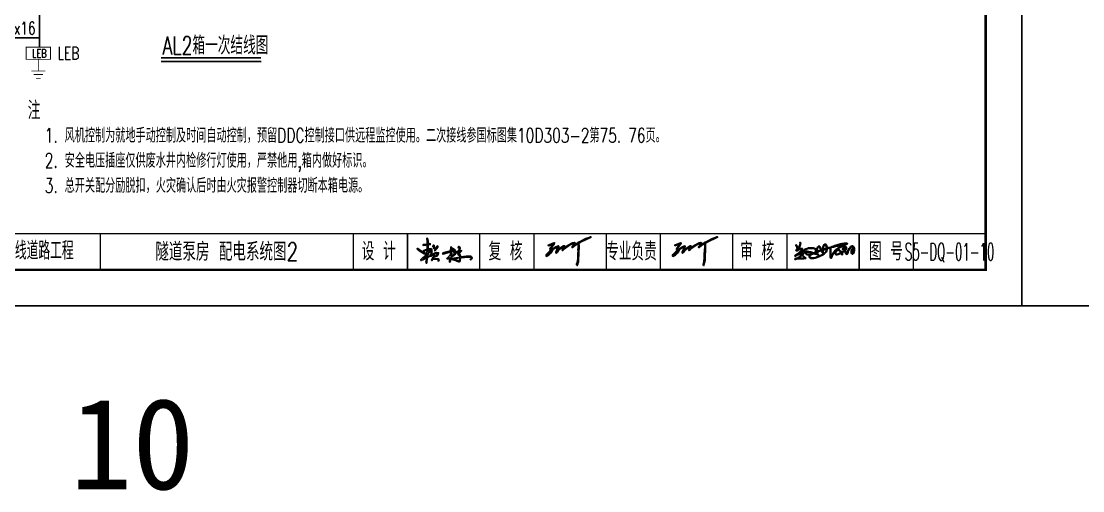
# Model space of a CAD drawing. Header units: millimetres. Extents: x 210068 to 672068, y -299976 to -107099.
# Drawn here: x 392382 to 421754, y -299297 to -286324 of the extents above; entities that cross this region are included whole.
import ezdxf
from ezdxf.enums import TextEntityAlignment as Align

# ---------------------------------------------------------------- set-up
doc = ezdxf.new("R2010")
doc.units = ezdxf.units.MM
doc.header["$LTSCALE"] = 1000
doc.header["$MEASUREMENT"] = 0
for name, color, linetype in [('1', 1, 'Continuous'), ('E-SYST-DIM', 3, 'Continuous'), ('E-TEXT-PLAN', 7, 'Continuous'), ('E-TEXT-PLAN-DER', 7, 'Continuous'), ('E-TEXT-SYST', 7, 'Continuous'), ('GRD', 132, 'GRD1'), ('图框', 7, 'Continuous')]:
    doc.layers.add(name, color=color, linetype=linetype)
doc.styles.add('-黑体', font='SIMHEI.TTF')
doc.styles.add('IDQSTYLE', font='simplex1.shx', dxfattribs={"width": 0.7, "bigfont": 'hztxt.shx'})
doc.styles.get("Standard").update_dxf_attribs({"font": 'simplex1.shx', "width": 0.7, "bigfont": 'HZTXT.shx'})
doc.styles.add('四航院', font='simplex1.shx', dxfattribs={"width": 0.7, "height": 3.5, "bigfont": 'HZTXT.shx'})
doc.linetypes.add('GRD1', pattern='A,0.1,-0.3,0.58,[130,Idq30.shx,S=0.2,R=0,X=0,Y=0],-0.01,[130,Idq30.shx,S=0.2,R=0,X=0,Y=0],-0.01,[130,Idq30.shx,S=0.2,R=0,X=0,Y=0],-0.01,[130,Idq30.shx,S=0.2,R=0,X=0,Y=0],-0.01,0.58,-0.3,0.1', length=2)

# ---------------------------------------------------------------- blocks, each defined once
blk = doc.blocks.new('series')
at = {"width": 0.75}
for tag, height, p in [('页码', 4, (-35, -19)), ('图名', 5, (-220, -282)), ('图号', 5, (-20, -282))]:
    blk.add_attdef(tag, text='', height=height, dxfattribs=at).set_placement(p, align=Align.MIDDLE_CENTER)
blk = doc.blocks.new('HC001538')
at = {"color": 0, "linetype": 'Continuous', "const_width": 0.3}
blk.add_lwpolyline([(5, 2.5), (-5, 2.5), (-5, -2.5), (5, -2.5)], close=True, dxfattribs=at)
at = {"color": 0, "style": 'IDQSTYLE', "width": 0.7}
blk.add_attdef('AXT', (-2.25, -1.25), '', height=2.5, dxfattribs=at)
at = {"layer": 'E-TEXT-PLAN-DER', "color": 0, "style": 'IDQSTYLE', "width": 0.7}
blk.add_attdef('PSFHATT', (7, -2.5), '', height=2.5, dxfattribs=at)
blk = doc.blocks.new('HC000213')
at = {"color": 0, "linetype": 'Continuous', "const_width": 0.3}
for points in [[(0, 0), (0, -4.58)], [(-2.75, -4.58), (2.75, -4.58)], [(-1.83, -6.01), (1.83, -6.01)], [(-0.86, -7.5), (0.86, -7.5)]]:
    blk.add_lwpolyline(points, dxfattribs=at)
at = {"layer": 'E-TEXT-PLAN-DER', "color": 0, "style": 'IDQSTYLE', "width": 0.7}
blk.add_attdef('PSFHATT', (4.75, -7.5), '', height=2.5, dxfattribs=at)

msp = doc.modelspace()

# ---------------------------------------------------------------- hatches: boundary and pattern name
at = {"linetype": 'Continuous'}
h = msp.add_hatch(color=256, dxfattribs=at)
h.paths.add_polyline_path([(403605.3, -292716.1), (403584.3, -292740.1), (403584.3, -292752.1), (403599.3, -292758.1), (403437.3, -292911.1), (403434.3, -292929.1), (403443.3, -292935.1), (403593.3, -292869.1), (403593.3, -292926.1), (403575.3, -292965.1), (403584.3, -292974.1), (403584.3, -293004.1), (403608.3, -293007.1), (403617.3, -292860.1), (403713.3, -292797.1), (403713.3, -292818.1), (403728.3, -292824.1, -0.219057), (403908.3, -292737.1), (403878.3, -292791.1), (403827.3, -292833.1), (403884.3, -292812.1), (403920.3, -292770.1), (403929.3, -292719.1, 0.293496), (403734.3, -292800.1), (403740.3, -292701.1), (403749.3, -292686.1), (403746.3, -292668.1), (403722.3, -292689.1, -0.49928), (403620.3, -292827.1), (403632.3, -292773.1), (403653.3, -292764.1), (403650.3, -292731.1), (403638.3, -292734.1), (403707.3, -292686.1), (403740.3, -292644.1), (403743.3, -292617.1), (403722.3, -292602.1), (403638.3, -292608.1), (403638.3, -292533.1), (403647.3, -292497.1), (403686.3, -292488.1), (403686.3, -292500.1), (403701.3, -292497.1), (403701.3, -292473.1), (403647.3, -292476.1), (403641.3, -292389.1), (403620.3, -292320.1), (403605.3, -292320.1), (403602.3, -292350.1), (403611.3, -292362.1), (403617.3, -292482.1), (403584.3, -292494.1), (403500.3, -292494.1), (403500.3, -292518.1), (403575.3, -292515.1), (403617.3, -292503.1), (403611.3, -292620.1), (403500.3, -292665.1), (403509.3, -292698.1), (403524.3, -292698.1), (403524.3, -292680.1), (403545.3, -292680.1), (403557.3, -292662.1), (403611.3, -292644.1)])
h.paths.add_polyline_path([(403632.3, -292677.1), (403638.3, -292635.1), (403692.3, -292626.1), (403692.3, -292638.1), (403641.3, -292683.1)], flags=16)
h.paths.add_polyline_path([(403596.3, -292788.1), (403596.3, -292842.1), (403500.3, -292890.1)], flags=16)
for points in [[(403785.3, -292575.1), (403785.3, -292551.1), (403773.3, -292554.1), (403779.3, -292515.1), (403803.3, -292515.1), (403809.3, -292605.1), (403800.3, -292605.1)], [(403827.3, -292671.1), (403821.3, -292665.1), (403881.3, -292563.1), (403851.3, -292569.1), (403893.3, -292533.1), (403908.3, -292536.1), (403908.3, -292563.1)], [(404487.3, -292641.1), (404496.3, -292650.1), (404526.3, -292611.1, 0.66475), (404478.3, -292551.1), (404472.3, -292593.1), (404490.3, -292578.1, -0.537712)], [(403533.3, -292752.1), (403566.3, -292755.1), (403569.3, -292740.1), (403554.3, -292722.1), (403545.3, -292731.1), (403491.3, -292704.1), (403359.3, -292602.1), (403338.3, -292602.1, 0.426792), (403380.3, -292650.1), (403389.3, -292665.1)]]:
    msp.add_hatch(color=256, dxfattribs=at).paths.add_polyline_path(points)
h = msp.add_hatch(color=256, dxfattribs=at)
h.paths.add_polyline_path([(407055, -292658.5), (407062.2, -292654.9), (407055, -292676.5), (407015.4, -292726.9), (406972.2, -292766.5), (406936.2, -292788.1), (406957.8, -292748.5)], flags=17)
h.paths.add_polyline_path([(408145.8, -292280.5), (408142.2, -292276.9), (408131.4, -292276.9), (408091.8, -292298.5), (408005.4, -292330.9), (407832.6, -292417.3), (407796.6, -292424.5), (407785.8, -292435.3), (407785.8, -292442.5), (407706.6, -292492.9), (407713.8, -292453.3), (407699.4, -292438.9), (407685, -292435.3), (407638.2, -292449.7), (407515.8, -292514.5), (407418.6, -292579.3), (407411.4, -292579.3), (407422.2, -292550.5), (407418.6, -292532.5), (407411.4, -292525.3), (407389.8, -292525.3), (407289, -292593.7), (407213.4, -292669.3), (407256.6, -292550.5), (407256.6, -292539.7), (407245.8, -292528.9), (407217, -292536.1), (407155.8, -292568.5), (407073, -292622.5), (407033.4, -292615.3), (407141.4, -292467.7), (407145, -292453.3), (407127, -292442.5), (406965, -292510.9), (406965, -292521.7), (406975.8, -292528.9), (407112.6, -292471.3), (407008.2, -292611.7), (407008.2, -292626.1), (407015.4, -292633.3), (407047.8, -292640.5), (407001, -292676.5), (406911, -292766.5), (406903.8, -292780.9), (406903.8, -292809.7), (406914.6, -292820.5), (406947, -292809.7), (406983, -292784.5), (407037, -292734.1), (407065.8, -292698.1), (407101.8, -292626.1), (407188.2, -292572.1), (407231.4, -292554.1), (407170.2, -292708.9), (407170.2, -292723.3), (407184.6, -292734.1), (407209.8, -292712.5), (407245.8, -292662.1), (407289, -292618.9), (407350.2, -292572.1), (407397, -292546.9), (407386.2, -292582.9), (407350.2, -292644.1), (407357.4, -292658.5), (407379, -292647.7), (407411.4, -292608.1), (407555.4, -292514.5), (407634.6, -292474.9), (407670.6, -292460.5), (407688.6, -292460.5), (407688.6, -292474.9), (407620.2, -292564.9), (407623.8, -292575.7), (407638.2, -292575.7), (407713.8, -292510.9), (407789.4, -292467.7), (407793, -292575.7), (407785.8, -292629.7), (407789.4, -292672.9), (407782.2, -292734.1), (407782.2, -292856.5), (407771.4, -292960.9), (407746.2, -293032.9), (407749.8, -293058.1), (407764.2, -293076.1), (407771.4, -293076.1), (407778.6, -293065.3), (407771.4, -293036.5), (407796.6, -292971.7), (407803.8, -292924.9), (407818.2, -292536.1), (407814.6, -292453.3), (407893.8, -292406.5), (408113.4, -292312.9), (408153, -292287.7)])
h = msp.add_hatch(color=256, dxfattribs=at)
h.paths.add_polyline_path([(410555, -292658.5), (410562.2, -292654.9), (410555, -292676.5), (410515.4, -292726.9), (410472.2, -292766.5), (410436.2, -292788.1), (410457.8, -292748.5)], flags=17)
h.paths.add_polyline_path([(411645.8, -292280.5), (411642.2, -292276.9), (411631.4, -292276.9), (411591.8, -292298.5), (411505.4, -292330.9), (411332.6, -292417.3), (411296.6, -292424.5), (411285.8, -292435.3), (411285.8, -292442.5), (411206.6, -292492.9), (411213.8, -292453.3), (411199.4, -292438.9), (411185, -292435.3), (411138.2, -292449.7), (411015.8, -292514.5), (410918.6, -292579.3), (410911.4, -292579.3), (410922.2, -292550.5), (410918.6, -292532.5), (410911.4, -292525.3), (410889.8, -292525.3), (410789, -292593.7), (410713.4, -292669.3), (410756.6, -292550.5), (410756.6, -292539.7), (410745.8, -292528.9), (410717, -292536.1), (410655.8, -292568.5), (410573, -292622.5), (410533.4, -292615.3), (410641.4, -292467.7), (410645, -292453.3), (410627, -292442.5), (410465, -292510.9), (410465, -292521.7), (410475.8, -292528.9), (410612.6, -292471.3), (410508.2, -292611.7), (410508.2, -292626.1), (410515.4, -292633.3), (410547.8, -292640.5), (410501, -292676.5), (410411, -292766.5), (410403.8, -292780.9), (410403.8, -292809.7), (410414.6, -292820.5), (410447, -292809.7), (410483, -292784.5), (410537, -292734.1), (410565.8, -292698.1), (410601.8, -292626.1), (410688.2, -292572.1), (410731.4, -292554.1), (410670.2, -292708.9), (410670.2, -292723.3), (410684.6, -292734.1), (410709.8, -292712.5), (410745.8, -292662.1), (410789, -292618.9), (410850.2, -292572.1), (410897, -292546.9), (410886.2, -292582.9), (410850.2, -292644.1), (410857.4, -292658.5), (410879, -292647.7), (410911.4, -292608.1), (411055.4, -292514.5), (411134.6, -292474.9), (411170.6, -292460.5), (411188.6, -292460.5), (411188.6, -292474.9), (411120.2, -292564.9), (411123.8, -292575.7), (411138.2, -292575.7), (411213.8, -292510.9), (411289.4, -292467.7), (411293, -292575.7), (411285.8, -292629.7), (411289.4, -292672.9), (411282.2, -292734.1), (411282.2, -292856.5), (411271.4, -292960.9), (411246.2, -293032.9), (411249.8, -293058.1), (411264.2, -293076.1), (411271.4, -293076.1), (411278.6, -293065.3), (411271.4, -293036.5), (411296.6, -292971.7), (411303.8, -292924.9), (411318.2, -292536.1), (411314.6, -292453.3), (411393.8, -292406.5), (411613.4, -292312.9), (411653, -292287.7)])
h = msp.add_hatch(color=256)
h.paths.add_polyline_path([(413931.4, -292457.8, 0.4327362), (413923.3, -292451, -0.414825), (413917.2, -292446.2, -0.2174435), (413939.8, -292439.1, -0.3028238), (413952.6, -292458.1, -0.0646195), (413938.8, -292524.4, 0.0020696), (413892.8, -292601.3, -0.0118612), (413863.8, -292627.4, 0.7994399), (413876.4, -292630.3, -0.0277972), (413939.3, -292600.3, -0.1025058), (413987.2, -292601.1, -0.2791053), (413997.7, -292611.2, -0.3766822), (413994.9, -292652.2, -0.0137946), (413903.5, -292734.3, 0.0411371), (413884.8, -292749.4, 0.3266972), (413899.9, -292750.9, -0.0497927), (413968.5, -292737.2, 0.1381295), (413991.1, -292730, 0.0043732), (413996.8, -292698.1, -0.0037903), (414028, -292654.7, -0.0731098), (414091.9, -292612.5, -0.0392957), (414163.9, -292588.1, -0.0576859), (414298.5, -292581.6, -0.0451618), (414362.2, -292613.1, -0.096541), (414385.9, -292654.3, -0.063701), (414373.9, -292690.6, 0.7152111), (414379.2, -292693.8, 0.0348217), (414393.7, -292686, -0.0050491), (414393.3, -292645.9, -0.0699507), (414406, -292587.4, -0.0946028), (414451.8, -292533, -0.4266704), (414466, -292534.8, -0.1664051), (414490.4, -292562.8, -0.0455592), (414518.9, -292619.7, 0.3457404), (414534.6, -292637.1, 0.3271849), (414558.7, -292626.4, -0.006336), (414564.2, -292559.7, -0.0704587), (414593.8, -292498.8, -0.2771538), (414634.7, -292487.8, -0.2582571), (414659.4, -292511.6, -0.0598532), (414680.3, -292559.4, 0.0331616), (414683.2, -292588.3), (414723, -292578.4, 0.0061849), (414781.2, -292563.1, -0.0154702), (414928.5, -292508.3, -0.0237323), (415052.8, -292474.5, -0.0275198), (415179.7, -292455.1, -0.0939047), (415233.7, -292455.7, -0.6394761), (415234.5, -292479.2, -0.0844158), (415170.3, -292499.9, -0.0132345), (415031.7, -292527.4, 0.00764), (414800.5, -292579.1, 0.4170973), (414787.5, -292596.9, -0.0068591), (414784.8, -292760.8, 0.052186), (414786.3, -292805.7, 0.9171388), (414798.3, -292807.1, -0.0654685), (414854.8, -292716.8, -0.040623), (414923, -292633, -0.0295505), (415006.8, -292573.5, -0.0510813), (415097.4, -292531.9, -0.0592818), (415159.4, -292530.6, -0.0981614), (415205.2, -292557.1, -0.1186853), (415217.9, -292608.9, -0.1726922), (415198, -292649.3, 0.0946632), (415182.9, -292658.9, 0.0521788), (415212.9, -292728.2, 0.3405225), (415226.7, -292738, 0.25885), (415235.6, -292723.5, -0.0721136), (415254.2, -292649, -0.0415148), (415313.7, -292564.7, -0.0470668), (415350.5, -292537.2, -0.1827595), (415383.1, -292530.6, -0.2343197), (415420, -292559.1, -0.0735697), (415433.5, -292592, -0.0388471), (415436.8, -292617.1, -0.074643), (415426.2, -292710.6, -0.0217995), (415413.7, -292741.5, -0.1539104), (415388.4, -292761.2, -0.223788), (415370, -292758.2, -0.1622081), (415346, -292726.9, -0.1397454), (415348, -292673.4, -0.0385409), (415379.4, -292593, 0.0143412), (415391.9, -292569.1, 0.309375), (415388.1, -292556.4, 0.2722505), (415371.7, -292551.2, 0.128075), (415345.2, -292568.2, 0.0555112), (415309.1, -292608.8, 0.0577165), (415275.9, -292667, 0.0259253), (415254.8, -292734.6, -0.168675), (415233.3, -292764.8, -0.1362568), (415210.1, -292758.4, -0.1167027), (415180.9, -292708.3, -0.032028), (415171.6, -292681.3, 0.5041088), (415163.2, -292680.4, -0.0231096), (415131.8, -292698.9, -0.0152378), (415105.7, -292713.2, 0.3334555), (415101.3, -292726.4, 0.044295), (415106.7, -292764.8, -0.2384524), (415102.4, -292779.3, -0.2012734), (415089.6, -292778.5, -0.0718023), (415077.2, -292767.4, -0.1000271), (415065.3, -292742.2, 0.2425395), (415060.1, -292734.9, 0.2253254), (415048.4, -292738.3, -0.0305318), (414970.2, -292772.2, -0.0623434), (414931.6, -292778.2, -0.0254803), (414916, -292770.3, -0.1584213), (414900.9, -292742.2, -0.0347172), (414900.3, -292735.2, -0.0931023), (414912, -292698.9, -0.0511314), (414946.2, -292652.1, -0.0518468), (414978.2, -292630, -0.0699281), (415005.5, -292629.7, -0.0862153), (415032.2, -292647, 0.0042666), (415050, -292667.7, -0.0082458), (415072.9, -292707.1, 0.4672977), (415085.5, -292706.7, 0.2152786), (415089, -292688.9, -0.1146676), (415091.9, -292682.5, -0.2545008), (415097.8, -292688.2, 0.157949), (415102.8, -292695.2, 0.0496999), (415132.9, -292676.5, 0.0431146), (415161.5, -292655.9, 0.1935942), (415153.7, -292641.3, -0.0042784), (415140, -292607.1, 0.3613943), (415129.5, -292609.2, 0.0482181), (415114.6, -292628.1, -0.1901289), (415105.6, -292626, -0.2330104), (415108.1, -292611.7, -0.1097301), (415128, -292584.1, -0.4251917), (415152.1, -292584, -0.0321403), (415165.6, -292616.4, 0.0623462), (415176.2, -292638.1, 0.1551652), (415187.1, -292633.2, 0.1479596), (415194.6, -292601, 0.1345155), (415177.9, -292563.1, 0.1393905), (415122.6, -292546.3, 0.0360024), (415040.6, -292573.9, 0.0208982), (414954.5, -292630.7, 0.0282837), (414870.6, -292724.2), (414839, -292770.5), (414810.5, -292841.6), (414794.1, -292871.1), (414778.9, -292871.1), (414769.7, -292859.6), (414765.8, -292829.7, -0.0460679), (414764.8, -292694.1, -0.0082422), (414767.5, -292627.4, 0.0338811), (414768, -292597.7, 0.5113301), (414756.3, -292587.2, -0.0582598), (414703.8, -292602.4, 0.1369115), (414687.5, -292611.3, 0.1861389), (414682.5, -292640.9, -0.2193356), (414658.3, -292701.5, -0.0562723), (414574.2, -292780.5, -0.0279825), (414409, -292852.7, -0.0286218), (414285.9, -292880.7, -0.0620296), (414231.2, -292877.7, -0.1104476), (414190.2, -292855.8, -0.1967704), (414182.3, -292818.8, -0.1131678), (414200.7, -292784.9, -0.0371835), (414218.7, -292773.2, 0.6466787), (414214.9, -292770.7, -0.1576124), (414187.9, -292778.2, -0.0170253), (414133.2, -292775.5, -0.1193186), (414089.8, -292753.6, -0.1690436), (414067.5, -292720.3, -0.2332322), (414074.7, -292695.2, -0.1410183), (414107.2, -292679.7, -0.0508835), (414148.4, -292681.8, -0.0195394), (414209, -292693.7, -0.0304809), (414299, -292719.2, 0.1215215), (414315.8, -292719, 0.0485331), (414345.8, -292698.4, 0.147562), (414361.2, -292671.6, 0.1370582), (414358.9, -292639.5, 0.0665455), (414332.6, -292615.7, 0.0377993), (414284.9, -292599.9, 0.0299176), (414214, -292600, 0.0427972), (414133.1, -292615.4, 0.0420571), (414057.7, -292658.3, 0.0981624), (414018.3, -292702.5, 0.0841314), (414009, -292733.8, -0.1519375), (414024.3, -292757.6, -0.3106588), (414014, -292767.9, 0.3875144), (414011.5, -292784.3, 0.0608374), (414042.1, -292824.8, -0.0011282), (414058.2, -292840.2, 0.0072521), (414086.9, -292862.6, -0.3491084), (414090.2, -292875.6, 1.2567844), (414087.3, -292878.6, -0.2568734), (414070.7, -292883.6, -0.0124278), (413999.7, -292889, -0.0245348), (413891.4, -292885.3, 0.0325614), (413850.9, -292885.9, -0.0617886), (413801.8, -292908.4, -0.5628851), (413784.1, -292892.9, -0.2086462), (413797.7, -292878.2, -0.1119134), (413851.5, -292867.9, 0.0189876), (413870.2, -292856.2, -0.0015636), (413965.4, -292788.4, 0.0431656), (413997.3, -292764.9, 0.2774168), (413987.7, -292752.2, 0.0215885), (413911.9, -292768, 0.0625001), (413853, -292784.8, 0.0430708), (413806.1, -292815, -0.1160671), (413783.6, -292810.2, -0.4490408), (413788.4, -292796.8, -0.0009373), (413818.6, -292779.1, 0.0358329), (413899.3, -292715.4, 0.0144033), (413977.1, -292644.3, -0.0026158), (413988.9, -292628.2, 0.2401308), (413982.9, -292613.2, 0.1301719), (413938.3, -292617.7, 0.0410354), (413883.1, -292648.8, 0.0090065), (413848.7, -292669.5, -0.1516466), (413820.8, -292666.8, -0.1315232), (413813.9, -292655.4, -0.1772201), (413833.1, -292634.8, -0.0119865), (413846, -292620.7, 0.1895782), (413845.1, -292595.2, 0.0195597), (413841.8, -292557.4, 0.0812343), (413822.2, -292534, -0.0497585), (413812.9, -292520.6, -0.2540424), (413814.6, -292508.2, -0.30104), (413830.3, -292506, -0.2307617), (413832.5, -292508.3, -0.0165178), (413847.1, -292527.2, -0.0043282), (413863.2, -292549.6, -0.0040155), (413866.7, -292594.1, 0.3889693), (413879, -292588.7, -0.0727992), (413901.5, -292553.3, -0.0107612), (413915.6, -292521.5, 0.0023371), (413929.1, -292484.8, 0.0646151)])
h.paths.add_polyline_path([(414486.7, -292600.2, 0.0065219), (414505.4, -292631.7, -0.2716971), (414508, -292644.4, -0.240232), (414498.3, -292650.5, 0.046381), (414472.1, -292657.1, 0.0200979), (414417.9, -292679.5, -0.4281212), (414407.5, -292678.2, -0.2210185), (414404.5, -292667.3, -0.046018), (414412, -292612.4, 0.0496636), (414423.5, -292584, -0.130486), (414447.2, -292556.9), (414454, -292554.5, -0.3156224), (414464.4, -292563.8, -0.0200788)], flags=16)
h.paths.add_polyline_path([(414518, -292663.9, 0.0405167), (414520.4, -292676, -0.0162823), (414540.6, -292712.7, 0.0839158), (414563.5, -292740.9, 0.4083665), (414576.3, -292739.6, 0.0091667), (414575.6, -292709.7, 0.0198115), (414571.4, -292654.9, -0.183743), (414577.6, -292642.5, -0.0325545), (414595.7, -292638.2, 0.0125035), (414652.1, -292620.7, -0.1784633), (414662.3, -292618.1, -0.0798844), (414663.5, -292640.1, -0.0426192), (414640.3, -292685, -0.0147428), (414585.3, -292748.4, 0.0005419), (414486.3, -292801.3, -0.01808), (414370.6, -292847.5, -0.0364788), (414303.2, -292860.8, -0.056104), (414243.7, -292860, -0.1075588), (414214.2, -292845.6, -0.1739776), (414203.8, -292822.4, -0.2239365), (414214.2, -292799.1, -0.0605148), (414252.1, -292772.1, -0.0176263), (414304, -292746.9, -0.1133686), (414314.3, -292746.9, 0.0030335), (414351, -292757.3, -0.0104927), (414397.4, -292771.4, -0.0302672), (414415.1, -292778.9, -0.0453155), (414425.9, -292784.9, -0.1046585), (414429, -292786.7, 0.1444517), (414444, -292793.3, 0.4530348), (414455.2, -292789.6, 0.3138115), (414456.2, -292783.2, 0.0522387), (414439.3, -292771.8, 0.0569054), (414421.8, -292761.9, -0.2850284), (414418.2, -292754.6, 0.0893207), (414413.7, -292729.1, -0.1474286), (414409.6, -292708.8, -0.2223063), (414421.9, -292699.9, 0.0107226), (414469.8, -292681, 0.0287759), (414509.3, -292662.9, -0.4496064)], flags=16)
h.paths.add_polyline_path([(414579.8, -292562.5, -0.0474508), (414595.6, -292521.2, -0.3272478), (414619.2, -292507.7, -0.2577654), (414644.6, -292530.6, 0.0319868), (414653.7, -292551.8, -0.0621655), (414659.7, -292592.4, -0.4762855), (414652.7, -292600.5, -0.021082), (414601.1, -292616.8, -0.0341056), (414579.4, -292622, -0.2405952), (414575.1, -292616.6, -0.0718276)], flags=16)
h.paths.add_polyline_path([(414536.7, -292652.6, -0.3115096), (414538.7, -292652.1, 0.0911218), (414547, -292652.2, -0.0446169), (414559, -292650.6, -0.2547374), (414561.5, -292656.6, 0.043825), (414561.7, -292680.1, 0.0541408), (414565.8, -292703.5, -0.5119127), (414564.1, -292707.3, -0.250815), (414557.4, -292703.5, -0.0680889), (414554.3, -292697.3, 0.0275946), (414545.7, -292671.4), (414536.5, -292655.2, -0.4388178)], flags=16)
h.paths.add_polyline_path([(414394.3, -292708.9, -0.0707934), (414400.2, -292725.9, -0.03684), (414403.1, -292750, -0.5117016), (414398.3, -292751.7, 0.0080913), (414375, -292743.5, -0.0360686), (414354.4, -292735.1, 0.0687236), (414337.8, -292732.8, -1.0248645), (414337.9, -292729.4, 0.0863238), (414346.7, -292727.5, 0.0287724), (414378.4, -292710.1, -0.2793862)], flags=16)
h.paths.add_polyline_path([(414280.9, -292738.4, 0.1271146), (414273.7, -292741.3, -0.0846139), (414251.5, -292750.9, -0.0075428), (414208, -292759.8, -0.0803604), (414150.1, -292762.5, -0.1455319), (414109.7, -292750.3, -0.072881), (414089.7, -292731, -0.3566055), (414089.8, -292709.7, -0.2035049), (414106.8, -292702, -0.0855498), (414129.3, -292700.9, -0.0046076), (414173.1, -292707.5, 0.0120104), (414248.9, -292725.6, 0.0170637), (414278.8, -292732.4, -0.6496536)], flags=16)
h.paths.add_polyline_path([(414869.9, -292537.5, -0.0443046), (414883.1, -292531.8, -0.0042637), (415049.6, -292485.2, -0.0083353), (415146.7, -292469.6, 0.0005722), (415205.2, -292464.1, -0.0615942), (415215.8, -292468, -0.6713136), (415213.5, -292471.2, -0.0126638), (415151.6, -292485.2, -0.0183642), (415087.5, -292497.9, -0.0134821), (414975.5, -292520.5, 0.015232), (414904.2, -292535, 0.079126), (414876.8, -292540.7, -0.0900793), (414872.3, -292542.8, -1.1085934)], flags=16)
h.paths.add_polyline_path([(414920.8, -292712.1, -0.0724163), (414936.4, -292690.3, -0.0758288), (414963.6, -292659.8, -0.1260936), (414989.5, -292650.2, -0.1837588), (415020.2, -292663.7, -0.0604555), (415041.7, -292695.2, -0.0556187), (415052.1, -292720.5), (415014.7, -292740.9), (414953, -292764.1, -0.0936187), (414939.1, -292766.5, -0.1037716), (414920.1, -292759.6, -0.1768534), (414912.8, -292743.7, -0.2049788)], flags=16)
h.paths.add_polyline_path([(414070.2, -292862.9, -0.5717642), (414067.7, -292866.5, 0.0055015), (414029.6, -292867, 0.0030436), (413970.4, -292869.3, -0.0058344), (413915, -292869.1, -0.0217204), (413890.4, -292868, -0.0474839), (413878.9, -292867.4, -0.9236702), (413877.7, -292863.6, 0.1291052), (413885, -292862.1, 0.0216292), (413891.5, -292858.4, 0.0282954), (413897.2, -292855.2, -0.0034908), (413963.9, -292811.2, -0.1003003), (413990, -292792.8, -0.1688866), (413999, -292792.8, -0.0769142), (414003.1, -292804.3, 0.0384114), (414015.7, -292822.9, -0.0277339), (414034.5, -292842.2, 0.0181475), (414057.6, -292857.8, 0.0503106)], flags=16)
h.paths.add_polyline_path([(415079.2, -292722.2, -0.3394371), (415085.1, -292717.8), (415086.4, -292717.8, -0.0911281), (415090.7, -292718.3, -0.1197509), (415091.5, -292719.3, -0.2175607), (415092.5, -292723.1, -0.1720675), (415090.2, -292728.1, -0.3453662), (415086.1, -292729.5, -0.180886), (415081, -292726.4, -0.2867065)], flags=16)
h.paths.add_polyline_path([(415372.9, -292672, 0.0269927), (415378.1, -292649.8, -0.0167424), (415388.1, -292620.8, 0.0736244), (415394.2, -292601.3, -0.1008778), (415398.2, -292588.7, -0.5931232), (415404.5, -292588.8, -0.1527362), (415415.9, -292629.7, -0.0390382), (415407, -292695.6, -0.0762334), (415389.6, -292737.1, -0.5122047), (415371.1, -292737.4, -0.0923839), (415364.8, -292720, -0.0797837), (415364.7, -292703.5, -0.0636056)], flags=16)
h = msp.add_hatch(color=256, dxfattribs=at)
edge = h.paths.add_edge_path()
edge.add_line((403926.3, -292953.1), (403917.3, -292953.1))
edge.add_line((403917.3, -292953.1), (403917.3, -292911.1))
edge.add_line((403917.3, -292911.1), (403908.3, -292899.1))
edge.add_line((403908.3, -292899.1), (403767.3, -292899.1))
edge.add_line((403767.3, -292899.1), (403746.3, -292935.1))
edge.add_line((403746.3, -292935.1), (403737.3, -292932.1))
edge.add_line((403737.3, -292932.1), (403770.3, -292848.1))
edge.add_line((403770.3, -292848.1), (403779.3, -292848.1))
edge.add_line((403779.3, -292848.1), (403806.3, -292782.1))
edge.add_line((403806.3, -292782.1), (403821.3, -292782.1))
edge.add_line((403821.3, -292782.1), (403821.3, -292815.1))
edge.add_line((403821.3, -292815.1), (403782.3, -292881.1))
edge.add_line((403782.3, -292881.1), (403926.3, -292884.1))
edge.add_arc((403899.3, -292918.6), 43.8, -51.9818, 51.9818, ccw=False)
h = msp.add_hatch(color=256, dxfattribs=at)
h.paths.add_polyline_path([(404163.3, -292872.1), (404160.3, -292887.1), (404187.3, -292887.1), (404244.3, -292863.1), (404232.3, -292917.1), (404235.3, -292977.1), (404253.3, -292977.1), (404277.3, -292842.1), (404349.3, -292800.1), (404409.3, -292749.1), (404406.3, -292731.1), (404388.3, -292749.1), (404283.3, -292803.1), (404298.3, -292725.1), (404283.3, -292725.1), (404292.3, -292683.1), (404391.3, -292656.1), (404391.3, -292641.1), (404325.3, -292605.1), (404289.3, -292563.1), (404265.3, -292563.1), (404259.3, -292668.1), (404076.3, -292716.1), (404070.3, -292725.1), (404046.3, -292728.1), (404040.3, -292746.1), (404052.3, -292755.1), (404259.3, -292695.1), (404256.3, -292767.1), (404229.3, -292809.1)])
h.paths.add_polyline_path([(404292.3, -292659.1), (404292.3, -292605.1), (404349.3, -292644.1)], flags=16)
h = msp.add_hatch(color=256, dxfattribs=at)
h.paths.add_polyline_path([(404511.3, -292695.1), (404460.3, -292749.1), (404460.3, -292767.1), (404517.3, -292809.1), (404514.3, -292839.1), (404295.3, -292878.1), (404292.3, -292893.1), (404301.3, -292905.1), (404421.3, -292944.1), (404430.3, -292956.1), (404487.3, -292974.1), (404511.3, -292968.1), (404526.3, -292944.1), (404538.3, -292863.1), (404757.3, -292839.1), (404829.3, -292851.1), (404829.3, -292878.1), (404808.3, -292896.1), (404805.3, -292914.1, 1.055254), (404808.3, -292818.1), (404697.3, -292815.1), (404541.3, -292836.1), (404520.3, -292773.1), (404487.3, -292758.1), (404565.3, -292674.1), (404568.3, -292659.1), (404487.3, -292665.1), (404352.3, -292710.1), (404352.3, -292728.1), (404373.3, -292734.1), (404451.3, -292704.1)])
h.paths.add_polyline_path([(404517.3, -292863.1), (404505.3, -292932.1), (404490.3, -292947.1), (404451.3, -292938.1), (404355.3, -292890.1)], flags=16)

# ---------------------------------------------------------------- linework, layer by layer
msp.add_line((396250.3, -287434.1), (399019, -287434.1))
for points in [[(420068.5, -294191.9), (420068.5, -264491.9), (378068.5, -264491.9), (378068.5, -294191.9)], [(462068.5, -294191.9), (462068.5, -264491.9), (420068.5, -264491.9), (420068.5, -294191.9)]]:
    msp.add_lwpolyline(points, close=True)
for points, const_width in [([(419068.5, -265491.9), (381068.5, -265491.9), (381068.5, -293191.9), (419068.5, -293191.9), (419068.5, -265491.9)], 70), ([(396250.3, -287334.1), (399019, -287334.1)], 40), ([(381068.5, -292191.9), (419068.5, -292191.9)], 40), ([(408568.5, -293191.9), (408568.5, -292191.9)], 40), ([(410068.5, -293191.9), (410068.5, -292191.9)], 40), ([(412068.5, -293191.9), (412068.5, -292191.9)], 40), ([(413568.5, -293191.9), (413568.5, -292191.9)], 40), ([(415568.5, -293191.9), (415568.5, -292191.9)], 40), ([(417068.5, -293191.9), (417068.5, -292191.9)], 40)]:
    msp.add_lwpolyline(points, dxfattribs=dict(const_width=const_width))
for points in [[(403608.3, -293007.1), (403584.3, -293004.1), (403584.3, -292974.1), (403575.3, -292965.1), (403593.3, -292926.1), (403593.3, -292869.1), (403443.3, -292935.1), (403434.3, -292929.1), (403437.3, -292911.1), (403599.3, -292758.1), (403584.3, -292752.1), (403584.3, -292740.1), (403605.3, -292716.1), (403611.3, -292644.1), (403557.3, -292662.1), (403545.3, -292680.1), (403524.3, -292680.1), (403524.3, -292698.1), (403509.3, -292698.1), (403500.3, -292665.1), (403611.3, -292620.1), (403617.3, -292503.1), (403575.3, -292515.1), (403500.3, -292518.1), (403500.3, -292494.1), (403584.3, -292494.1), (403617.3, -292482.1), (403611.3, -292362.1), (403602.3, -292350.1), (403605.3, -292320.1), (403620.3, -292320.1), (403641.3, -292389.1), (403647.3, -292476.1), (403701.3, -292473.1), (403701.3, -292497.1), (403686.3, -292500.1), (403686.3, -292488.1), (403647.3, -292497.1), (403638.3, -292533.1), (403638.3, -292608.1), (403722.3, -292602.1), (403743.3, -292617.1), (403740.3, -292644.1), (403707.3, -292686.1), (403638.3, -292734.1), (403650.3, -292731.1), (403653.3, -292764.1), (403632.3, -292773.1), (403620.3, -292827.1, 0.49928), (403722.3, -292689.1), (403746.3, -292668.1), (403749.3, -292686.1), (403740.3, -292701.1), (403734.3, -292800.1, -0.293496), (403929.3, -292719.1), (403920.3, -292770.1), (403884.3, -292812.1), (403827.3, -292833.1), (403878.3, -292791.1), (403908.3, -292737.1, 0.219057), (403728.3, -292824.1), (403713.3, -292818.1), (403713.3, -292797.1), (403617.3, -292860.1)], [(404496.3, -292650.1), (404487.3, -292641.1, 0.537712), (404490.3, -292578.1), (404472.3, -292593.1), (404478.3, -292551.1, -0.66475), (404526.3, -292611.1)], [(403566.3, -292755.1), (403533.3, -292752.1), (403389.3, -292665.1), (403380.3, -292650.1, -0.426792), (403338.3, -292602.1), (403359.3, -292602.1), (403491.3, -292704.1), (403545.3, -292731.1), (403554.3, -292722.1), (403569.3, -292740.1)], [(403926.3, -292953.1), (403917.3, -292953.1), (403917.3, -292911.1), (403908.3, -292899.1), (403767.3, -292899.1), (403746.3, -292935.1), (403737.3, -292932.1), (403770.3, -292848.1), (403779.3, -292848.1), (403806.3, -292782.1), (403821.3, -292782.1), (403821.3, -292815.1), (403782.3, -292881.1), (403926.3, -292884.1, -0.487536)], [(404487.3, -292974.1), (404430.3, -292956.1), (404421.3, -292944.1), (404301.3, -292905.1), (404292.3, -292893.1), (404295.3, -292878.1), (404514.3, -292839.1), (404517.3, -292809.1), (404460.3, -292767.1), (404460.3, -292749.1), (404511.3, -292695.1), (404451.3, -292704.1), (404373.3, -292734.1), (404352.3, -292728.1), (404352.3, -292710.1), (404487.3, -292665.1), (404568.3, -292659.1), (404565.3, -292674.1), (404487.3, -292758.1), (404520.3, -292773.1), (404541.3, -292836.1), (404697.3, -292815.1), (404808.3, -292818.1, -1.055254), (404805.3, -292914.1), (404808.3, -292896.1), (404829.3, -292878.1), (404829.3, -292851.1), (404757.3, -292839.1), (404538.3, -292863.1), (404526.3, -292944.1), (404511.3, -292968.1)]]:
    msp.add_lwpolyline(points, format="xyb", close=True, dxfattribs=at)
for points in [[(403785.3, -292575.1), (403785.3, -292551.1), (403773.3, -292554.1), (403779.3, -292515.1), (403803.3, -292515.1), (403809.3, -292605.1), (403800.3, -292605.1)], [(403827.3, -292671.1), (403821.3, -292665.1), (403881.3, -292563.1), (403851.3, -292569.1), (403893.3, -292533.1), (403908.3, -292536.1), (403908.3, -292563.1)], [(403500.3, -292890.1), (403596.3, -292842.1), (403596.3, -292788.1)], [(403641.3, -292683.1), (403692.3, -292638.1), (403692.3, -292626.1), (403638.3, -292635.1), (403632.3, -292677.1)], [(404253.3, -292977.1), (404235.3, -292977.1), (404232.3, -292917.1), (404244.3, -292863.1), (404187.3, -292887.1), (404160.3, -292887.1), (404163.3, -292872.1), (404229.3, -292809.1), (404256.3, -292767.1), (404259.3, -292695.1), (404052.3, -292755.1), (404040.3, -292746.1), (404046.3, -292728.1), (404070.3, -292725.1), (404076.3, -292716.1), (404259.3, -292668.1), (404265.3, -292563.1), (404289.3, -292563.1), (404325.3, -292605.1), (404391.3, -292641.1), (404391.3, -292656.1), (404292.3, -292683.1), (404283.3, -292725.1), (404298.3, -292725.1), (404283.3, -292803.1), (404388.3, -292749.1), (404406.3, -292731.1), (404409.3, -292749.1), (404349.3, -292800.1), (404277.3, -292842.1)], [(404292.3, -292659.1), (404349.3, -292644.1), (404292.3, -292605.1)], [(404505.3, -292932.1), (404517.3, -292863.1), (404355.3, -292890.1), (404451.3, -292938.1), (404490.3, -292947.1)]]:
    msp.add_lwpolyline(points, close=True, dxfattribs=at)
for points in [[(408145.8, -292280.5), (408142.2, -292276.9), (408131.4, -292276.9), (408091.8, -292298.5), (408005.4, -292330.9), (407832.6, -292417.3), (407796.6, -292424.5), (407785.8, -292435.3), (407785.8, -292442.5), (407706.6, -292492.9), (407713.8, -292453.3), (407699.4, -292438.9), (407685, -292435.3), (407638.2, -292449.7), (407515.8, -292514.5), (407418.6, -292579.3), (407411.4, -292579.3), (407422.2, -292550.5), (407418.6, -292532.5), (407411.4, -292525.3), (407389.8, -292525.3), (407289, -292593.7), (407213.4, -292669.3), (407256.6, -292550.5), (407256.6, -292539.7), (407245.8, -292528.9), (407217, -292536.1), (407155.8, -292568.5), (407073, -292622.5), (407033.4, -292615.3), (407141.4, -292467.7), (407145, -292453.3), (407127, -292442.5), (406965, -292510.9), (406965, -292521.7), (406975.8, -292528.9), (407112.6, -292471.3), (407008.2, -292611.7), (407008.2, -292626.1), (407015.4, -292633.3), (407047.8, -292640.5), (407001, -292676.5), (406911, -292766.5), (406903.8, -292780.9), (406903.8, -292809.7), (406914.6, -292820.5), (406947, -292809.7), (406983, -292784.5), (407037, -292734.1), (407065.8, -292698.1), (407101.8, -292626.1), (407188.2, -292572.1), (407231.4, -292554.1), (407170.2, -292708.9), (407170.2, -292723.3), (407184.6, -292734.1), (407209.8, -292712.5), (407245.8, -292662.1), (407289, -292618.9), (407350.2, -292572.1), (407397, -292546.9), (407386.2, -292582.9), (407350.2, -292644.1), (407357.4, -292658.5), (407379, -292647.7), (407411.4, -292608.1), (407555.4, -292514.5), (407634.6, -292474.9), (407670.6, -292460.5), (407688.6, -292460.5), (407688.6, -292474.9), (407620.2, -292564.9), (407623.8, -292575.7), (407638.2, -292575.7), (407713.8, -292510.9), (407789.4, -292467.7), (407793, -292575.7), (407785.8, -292629.7), (407789.4, -292672.9), (407782.2, -292734.1), (407782.2, -292856.5), (407771.4, -292960.9), (407746.2, -293032.9), (407749.8, -293058.1), (407764.2, -293076.1), (407771.4, -293076.1), (407778.6, -293065.3), (407771.4, -293036.5), (407796.6, -292971.7), (407803.8, -292924.9), (407818.2, -292536.1), (407814.6, -292453.3), (407893.8, -292406.5), (408113.4, -292312.9), (408153, -292287.7), (408145.8, -292280.5)], [(411645.8, -292280.5), (411642.2, -292276.9), (411631.4, -292276.9), (411591.8, -292298.5), (411505.4, -292330.9), (411332.6, -292417.3), (411296.6, -292424.5), (411285.8, -292435.3), (411285.8, -292442.5), (411206.6, -292492.9), (411213.8, -292453.3), (411199.4, -292438.9), (411185, -292435.3), (411138.2, -292449.7), (411015.8, -292514.5), (410918.6, -292579.3), (410911.4, -292579.3), (410922.2, -292550.5), (410918.6, -292532.5), (410911.4, -292525.3), (410889.8, -292525.3), (410789, -292593.7), (410713.4, -292669.3), (410756.6, -292550.5), (410756.6, -292539.7), (410745.8, -292528.9), (410717, -292536.1), (410655.8, -292568.5), (410573, -292622.5), (410533.4, -292615.3), (410641.4, -292467.7), (410645, -292453.3), (410627, -292442.5), (410465, -292510.9), (410465, -292521.7), (410475.8, -292528.9), (410612.6, -292471.3), (410508.2, -292611.7), (410508.2, -292626.1), (410515.4, -292633.3), (410547.8, -292640.5), (410501, -292676.5), (410411, -292766.5), (410403.8, -292780.9), (410403.8, -292809.7), (410414.6, -292820.5), (410447, -292809.7), (410483, -292784.5), (410537, -292734.1), (410565.8, -292698.1), (410601.8, -292626.1), (410688.2, -292572.1), (410731.4, -292554.1), (410670.2, -292708.9), (410670.2, -292723.3), (410684.6, -292734.1), (410709.8, -292712.5), (410745.8, -292662.1), (410789, -292618.9), (410850.2, -292572.1), (410897, -292546.9), (410886.2, -292582.9), (410850.2, -292644.1), (410857.4, -292658.5), (410879, -292647.7), (410911.4, -292608.1), (411055.4, -292514.5), (411134.6, -292474.9), (411170.6, -292460.5), (411188.6, -292460.5), (411188.6, -292474.9), (411120.2, -292564.9), (411123.8, -292575.7), (411138.2, -292575.7), (411213.8, -292510.9), (411289.4, -292467.7), (411293, -292575.7), (411285.8, -292629.7), (411289.4, -292672.9), (411282.2, -292734.1), (411282.2, -292856.5), (411271.4, -292960.9), (411246.2, -293032.9), (411249.8, -293058.1), (411264.2, -293076.1), (411271.4, -293076.1), (411278.6, -293065.3), (411271.4, -293036.5), (411296.6, -292971.7), (411303.8, -292924.9), (411318.2, -292536.1), (411314.6, -292453.3), (411393.8, -292406.5), (411613.4, -292312.9), (411653, -292287.7), (411645.8, -292280.5)], [(407055, -292658.5), (407062.2, -292654.9), (407055, -292676.5), (407015.4, -292726.9), (406972.2, -292766.5), (406936.2, -292788.1), (406957.8, -292748.5), (407055, -292658.5)], [(410555, -292658.5), (410562.2, -292654.9), (410555, -292676.5), (410515.4, -292726.9), (410472.2, -292766.5), (410436.2, -292788.1), (410457.8, -292748.5), (410555, -292658.5)]]:
    msp.add_lwpolyline(points, dxfattribs=at)
for points in [[(414870.6, -292724.2), (414839, -292770.5), (414810.5, -292841.6), (414794.1, -292871.1), (414778.9, -292871.1), (414769.7, -292859.6), (414765.8, -292829.7, -0.0460679), (414764.8, -292694.1, -0.0082422), (414767.5, -292627.4, 0.0338811), (414768, -292597.7, 0.5113301), (414756.3, -292587.2, -0.0582598), (414703.8, -292602.4, 0.1369115), (414687.5, -292611.3, 0.1861389), (414682.5, -292640.9, -0.2193356), (414658.3, -292701.5, -0.0562723), (414574.2, -292780.5, -0.0279825), (414409, -292852.7, -0.0286218), (414285.9, -292880.7, -0.0620296), (414231.2, -292877.7, -0.1104476), (414190.2, -292855.8, -0.1967704), (414182.3, -292818.8, -0.1131678), (414200.7, -292784.9, -0.0371835), (414218.7, -292773.2, 0.6644047), (414214.8, -292770.7, -0.1569135), (414187.9, -292778.2, -0.0170253), (414133.2, -292775.5, -0.1193186), (414089.8, -292753.6, -0.1690436), (414067.5, -292720.3, -0.2332322), (414074.7, -292695.2, -0.1410183), (414107.2, -292679.7, -0.0508835), (414148.4, -292681.8, -0.0195394), (414209, -292693.7, -0.0304809), (414299, -292719.2, 0.1215215), (414315.8, -292719, 0.0485331), (414345.8, -292698.4, 0.147562), (414361.2, -292671.6, 0.1370582), (414358.9, -292639.5, 0.0665455), (414332.6, -292615.7, 0.0377993), (414284.9, -292599.9, 0.0299176), (414214, -292600, 0.0427972), (414133.1, -292615.4, 0.0420571), (414057.7, -292658.3, 0.0981624), (414018.3, -292702.5, 0.0841314), (414009, -292733.8, -0.1519375), (414024.3, -292757.6, -0.3106588), (414014, -292767.9, 0.3875144), (414011.5, -292784.3, 0.0608374), (414042.1, -292824.8, -0.0011282), (414058.2, -292840.2, 0.0072521), (414086.9, -292862.6, -0.3491084), (414090.2, -292875.6, 1.2567844), (414087.3, -292878.6, -0.2568734), (414070.7, -292883.6, -0.0124278), (413999.7, -292889, -0.0245348), (413891.4, -292885.3, 0.0325614), (413850.9, -292885.9, -0.0617886), (413801.8, -292908.4, -0.5628851), (413784.1, -292892.9, -0.2086462), (413797.7, -292878.2, -0.1119134), (413851.5, -292867.9, 0.0189876), (413870.2, -292856.2, -0.0015636), (413965.4, -292788.4, 0.0431656), (413997.3, -292764.9, 0.2774168), (413987.7, -292752.2, 0.0215885), (413911.9, -292768, 0.0625001), (413853, -292784.8, 0.0430708), (413806.1, -292815, -0.1160671), (413783.6, -292810.2, -0.4490408), (413788.4, -292796.8, -0.0009373), (413818.6, -292779.1, 0.0358329), (413899.3, -292715.4, 0.0144033), (413977.1, -292644.3, -0.0026158), (413988.9, -292628.2, 0.2401308), (413982.9, -292613.2, 0.1301719), (413938.3, -292617.7, 0.0410354), (413883.1, -292648.8, 0.0090065), (413848.7, -292669.5, -0.1516466), (413820.8, -292666.8, -0.1315232), (413813.9, -292655.4, -0.1772201), (413833.1, -292634.8, -0.0119865), (413846, -292620.7, 0.1895782), (413845.1, -292595.2, 0.0195597), (413841.8, -292557.4, 0.0812343), (413822.2, -292534, -0.0497585), (413812.9, -292520.6, -0.2540424), (413814.6, -292508.2, -0.30104), (413830.3, -292506, -0.2307617), (413832.5, -292508.3, -0.0165178), (413847.1, -292527.2, -0.0043282), (413863.2, -292549.6, -0.0040155), (413866.7, -292594.1, 0.3889693), (413879, -292588.7, -0.0727992), (413901.5, -292553.3, -0.0107612), (413915.6, -292521.5, 0.0023371), (413929.1, -292484.8, 0.0646151), (413931.4, -292457.8, 0.4327362), (413923.3, -292451, -0.414825), (413917.2, -292446.2, -0.2174435), (413939.8, -292439.1, -0.3028238), (413952.6, -292458.1, -0.0646195), (413938.8, -292524.4, 0.0020696), (413892.8, -292601.3, -0.0118612), (413863.8, -292627.4, 0.7994399), (413876.4, -292630.3, -0.0277972), (413939.3, -292600.3, -0.1025058), (413987.2, -292601.1, -0.2791053), (413997.7, -292611.2, -0.3766822), (413994.9, -292652.2, -0.0137946), (413903.5, -292734.3, 0.0411371), (413884.8, -292749.4, 0.3266972), (413899.9, -292750.9, -0.0497927), (413968.5, -292737.2, 0.1381295), (413991.1, -292730, 0.0043732), (413996.8, -292698.1, -0.0037903), (414028, -292654.7, -0.0731098), (414091.9, -292612.5, -0.0392957), (414163.9, -292588.1, -0.0576859), (414298.5, -292581.6, -0.0451618), (414362.2, -292613.1, -0.096541), (414385.9, -292654.3, -0.063701), (414373.9, -292690.6, 0.7152111), (414379.2, -292693.8, 0.0348217), (414393.7, -292686, -0.0050491), (414393.3, -292645.9, -0.0699507), (414406, -292587.4, -0.0946028), (414451.8, -292533, -0.4266704), (414466, -292534.8, -0.1664051), (414490.4, -292562.8, -0.0455592), (414518.9, -292619.7, 0.3457404), (414534.6, -292637.1, 0.3271849), (414558.7, -292626.4, -0.006336), (414564.2, -292559.7, -0.0704587), (414593.8, -292498.8, -0.2771538), (414634.7, -292487.8, -0.2582571), (414659.4, -292511.6, -0.0598532), (414680.3, -292559.4, 0.0331616), (414683.2, -292588.3, 0.0000002), (414723, -292578.4, 0.0061849), (414781.2, -292563.1, -0.0154702), (414928.5, -292508.3, -0.0237323), (415052.8, -292474.5, -0.0275198), (415179.7, -292455.1, -0.0939047), (415233.7, -292455.7, -0.6304944), (415234.8, -292479, -0.0848295), (415170.3, -292499.9, -0.0132345), (415031.7, -292527.4, 0.00764), (414800.5, -292579.1, 0.4170973), (414787.5, -292596.9, -0.0068591), (414784.8, -292760.8, 0.052186), (414786.3, -292805.7, 0.9171388), (414798.3, -292807.1, -0.0654685), (414854.8, -292716.8, -0.040623), (414923, -292633, -0.0295505), (415006.8, -292573.5, -0.0510813), (415097.4, -292531.9, -0.0592818), (415159.4, -292530.6, -0.0981614), (415205.2, -292557.1, -0.1186853), (415217.9, -292608.9, -0.1726922), (415198, -292649.3, 0.0946632), (415182.9, -292658.9, 0.0521788), (415212.9, -292728.2, 0.3405225), (415226.7, -292738, 0.25885), (415235.6, -292723.5, -0.0721136), (415254.2, -292649, -0.0415148), (415313.7, -292564.7, -0.0470668), (415350.5, -292537.2, -0.1827595), (415383.1, -292530.6, -0.2343197), (415420, -292559.1, -0.0735697), (415433.5, -292592, -0.0388471), (415436.8, -292617.1, -0.074643), (415426.2, -292710.6, -0.0217995), (415413.7, -292741.5, -0.1539104), (415388.4, -292761.2, -0.2226467), (415370.1, -292758.3, -0.1625984), (415346, -292726.9, -0.1397454), (415348, -292673.4, -0.0385409), (415379.4, -292593, 0.0143412), (415391.9, -292569.1, 0.309375), (415388.1, -292556.4, 0.2722505), (415371.7, -292551.2, 0.128075), (415345.2, -292568.2, 0.0555112), (415309.1, -292608.8, 0.0577165), (415275.9, -292667, 0.0259253), (415254.8, -292734.6, -0.168675), (415233.3, -292764.8, -0.1362568), (415210.1, -292758.4, -0.1167027), (415180.9, -292708.3, -0.032028), (415171.6, -292681.3, 0.5041088), (415163.2, -292680.4, -0.0231096), (415131.8, -292698.9, -0.0152378), (415105.7, -292713.2, 0.3334555), (415101.3, -292726.4, 0.044295), (415106.7, -292764.8, -0.2384524), (415102.4, -292779.3, -0.2012734), (415089.6, -292778.5, -0.0718023), (415077.2, -292767.4, -0.1000271), (415065.3, -292742.2, 0.2425395), (415060.1, -292734.9, 0.2253254), (415048.4, -292738.3, -0.0305318), (414970.2, -292772.2, -0.0623434), (414931.6, -292778.2, -0.0254803), (414916, -292770.3, -0.1584213), (414900.9, -292742.2, -0.0347172), (414900.3, -292735.2, -0.0931023), (414912, -292698.9, -0.0511314), (414946.2, -292652.1, -0.0518468), (414978.2, -292630, -0.0699281), (415005.5, -292629.7, -0.0862153), (415032.2, -292647, 0.0042666), (415050, -292667.7, -0.0082458), (415072.9, -292707.1, 0.5081152), (415086.1, -292705.8, 0.202421), (415089, -292688.9, -0.1146676), (415091.9, -292682.5, -0.2545008), (415097.8, -292688.2, 0.157949), (415102.8, -292695.2, 0.0496999), (415132.9, -292676.5, 0.0431146), (415161.5, -292655.9, 0.1935942), (415153.7, -292641.3, -0.0042784), (415140, -292607.1, 0.3613943), (415129.5, -292609.2, 0.0482181), (415114.6, -292628.1, -0.1901289), (415105.6, -292626, -0.2330104), (415108.1, -292611.7, -0.1097301), (415128, -292584.1, -0.4251917), (415152.1, -292584, -0.0316477), (415165.4, -292615.9, 0.0637352), (415176.2, -292638.1, 0.1551652), (415187.1, -292633.2, 0.1479596), (415194.6, -292601, 0.1345155), (415177.9, -292563.1, 0.1393905), (415122.6, -292546.3, 0.0360024), (415040.6, -292573.9, 0.0208982), (414954.5, -292630.7, 0.0282837), (414870.6, -292724.2, 0.0139068)], [(414575.1, -292616.6, -0.0718276), (414579.8, -292562.5, -0.0474508), (414595.6, -292521.2, -0.3272478), (414619.2, -292507.7, -0.2532239), (414644.4, -292530, 0.0328209), (414653.7, -292551.8, -0.0621655), (414659.7, -292592.4, -0.4762855), (414652.7, -292600.5, -0.021082), (414601.1, -292616.8, -0.0341056), (414579.4, -292622, -0.2405952), (414575.1, -292616.6, 10.2712743)], [(414883.1, -292531.8, -0.0042637), (415049.6, -292485.2, -0.0083353), (415146.7, -292469.6, 0.0005722), (415205.2, -292464.1, -0.0615942), (415215.8, -292468, -0.6713136), (415213.5, -292471.2, -0.0126638), (415151.6, -292485.2, -0.0183642), (415087.5, -292497.9, -0.0134821), (414975.5, -292520.5, 0.015232), (414904.2, -292535, 0.079126), (414876.8, -292540.7, -0.0900793), (414872.3, -292542.8, -1.1085934), (414869.9, -292537.5, -0.0443046), (414883.1, -292531.8, -428.3898095)], [(413897.2, -292855.2, -0.0034908), (413963.9, -292811.2, -0.1003003), (413990, -292792.8, -0.1688866), (413999, -292792.8, -0.0769142), (414003.1, -292804.3, 0.0384114), (414015.7, -292822.9, -0.0277339), (414034.5, -292842.2, 0.0181475), (414057.6, -292857.8, 0.0503106), (414070.2, -292862.9, -0.5261351), (414068.1, -292866.5, 0.0055532), (414029.6, -292867, 0.0030436), (413970.4, -292869.3, -0.0058344), (413915, -292869.1, -0.0217204), (413890.4, -292868, -0.0474839), (413878.9, -292867.4, -0.9236702), (413877.7, -292863.6, 0.1293334), (413885, -292862, 0.0215911), (413891.5, -292858.4, 0.0282954), (413897.2, -292855.2, -17.3118828)], [(414129.3, -292700.9, -0.0046076), (414173.1, -292707.5, 0.0120104), (414248.9, -292725.6, 0.0170637), (414278.8, -292732.4, -0.6496536), (414280.9, -292738.4, 0.1271146), (414273.7, -292741.3, -0.0846139), (414251.5, -292750.9, -0.0075428), (414208, -292759.8, -0.0803604), (414150.1, -292762.5, -0.1455319), (414109.7, -292750.3, -0.0750572), (414089.2, -292730.3, -0.3427158), (414089.8, -292709.7, -0.2035049), (414106.8, -292702, -0.0855498), (414129.3, -292700.9, -0.1499207)], [(414304, -292746.9, 0.0176263), (414252.1, -292772.1, 0.0605148), (414214.2, -292799.1, 0.2239365), (414203.8, -292822.4, 0.1739776), (414214.2, -292845.6, 0.1075588), (414243.7, -292860, 0.056104), (414303.2, -292860.8, 0.0364788), (414370.6, -292847.5, 0.01808), (414486.3, -292801.3, -0.0005419), (414585.3, -292748.4, 0.0147428), (414640.3, -292685, 0.0426192), (414663.5, -292640.1, 0.0798844), (414662.3, -292618.1, 0.1784633), (414652.1, -292620.7, -0.0125035), (414595.7, -292638.2, 0.0325545), (414577.6, -292642.5, 0.183743), (414571.4, -292654.9, -0.0198115), (414575.6, -292709.7, -0.0091667), (414576.3, -292739.6, -0.4381583), (414562.8, -292740.3, -0.0817773), (414540.6, -292712.7, 0.0162823), (414520.4, -292676, -0.0405167), (414518, -292663.9, 0.4496064), (414509.3, -292662.9, -0.0287759), (414469.8, -292681, -0.0107226), (414421.9, -292699.9, 0.2223063), (414409.6, -292708.8, 0.1474286), (414413.7, -292729.1, -0.0893207), (414418.2, -292754.6, 0.2850284), (414421.8, -292761.9, -0.0569054), (414439.3, -292771.8, -0.0522387), (414456.2, -292783.2, -0.3138115), (414455.2, -292789.6, -0.4530348), (414444, -292793.3, -0.1444517), (414429, -292786.7, 0.1046585), (414425.9, -292784.9, 0.0453155), (414415.1, -292778.9, 0.0302672), (414397.4, -292771.4, 0.0104927), (414351, -292757.3, -0.0030335), (414314.3, -292746.9, 0.1133686), (414304, -292746.9, 8.7279154)], [(414346.7, -292727.5, 0.0287724), (414378.4, -292710.1, -0.2793862), (414394.3, -292708.9, -0.0707934), (414400.2, -292725.9, -0.03684), (414403.1, -292750, -0.5117016), (414398.3, -292751.7, 0.0080913), (414375, -292743.5, -0.0360686), (414354.4, -292735.1, 0.0687236), (414337.8, -292732.8, -0.9419362), (414337.6, -292729.4, 0.0890643), (414346.7, -292727.5, -0.1973927)], [(414454, -292554.5), (414447.2, -292556.9, 0.130486), (414423.5, -292584, -0.0496636), (414412, -292612.4, 0.046018), (414404.5, -292667.3, 0.2210185), (414407.5, -292678.2, 0.4281212), (414417.9, -292679.5, -0.0200979), (414472.1, -292657.1, -0.046381), (414498.3, -292650.5, 0.240232), (414508, -292644.4, 0.2716971), (414505.4, -292631.7, -0.0065219), (414486.7, -292600.2, 0.0200788), (414464.4, -292563.8, 0.3156224), (414454, -292554.5, -4.0187245)], [(414536.5, -292655.2), (414545.7, -292671.4, -0.0275946), (414554.3, -292697.3, 0.0680889), (414557.4, -292703.5, 0.250815), (414564.1, -292707.3, 0.5119127), (414565.8, -292703.5, -0.0541408), (414561.7, -292680.1, -0.043825), (414561.5, -292656.6, 0.2547374), (414559, -292650.6, 0.0446169), (414547, -292652.2, -0.0911218), (414538.7, -292652.1, 0.3115096), (414536.7, -292652.6, 0.4388178), (414536.5, -292655.2, 0.0498559)], [(415052.1, -292720.5), (415014.7, -292740.9), (414953, -292764.1, -0.0936187), (414939.1, -292766.5, -0.1037716), (414920.1, -292759.6, -0.1768534), (414912.8, -292743.7, -0.2049788), (414920.8, -292712.1, -0.0724163), (414936.4, -292690.3, -0.0758288), (414963.6, -292659.8, -0.1260936), (414989.5, -292650.2, -0.1837588), (415020.2, -292663.7, -0.0604555), (415041.7, -292695.2, -0.0556187), (415052.1, -292720.5, 0.7538048)], [(415086.4, -292717.8), (415084.9, -292717.8, 0.3297238), (415079.2, -292722.2, 0.2867065), (415081, -292726.4, 0.180886), (415086.1, -292729.5, 0.3453662), (415090.2, -292728.1, 0.1720675), (415092.5, -292723.1, 0.2175607), (415091.5, -292719.3, 0.1197509), (415090.7, -292718.3, 0.0911281), (415086.4, -292717.8, -2.0979153)], [(415404.5, -292588.8, -0.1527362), (415415.9, -292629.7, -0.0390382), (415407, -292695.6, -0.0762334), (415389.6, -292737.1, -0.5122047), (415371.1, -292737.4, -0.0923839), (415364.8, -292720, -0.0797837), (415364.7, -292703.5, -0.0636056), (415372.9, -292672, 0.0269927), (415378.1, -292649.8, -0.0167424), (415388.1, -292620.8, 0.0736244), (415394.2, -292601.3, -0.1008778), (415398.2, -292588.7, -0.5931232), (415404.5, -292588.8, 11.1712699)]]:
    msp.add_lwpolyline(points, format="xyb")
at = {"layer": 'E-SYST-DIM'}
msp.add_line((389801.7, -286779.3), (392890.1, -286779.3), dxfattribs=at)
at = {"layer": 'GRD', "ltscale": 0.5}
msp.add_line((392890.1, -272719.4), (392890.1, -287033.5), dxfattribs=at)
at = {"layer": '图框', "const_width": 40}
for points in [[(394568.5, -293191.9), (394568.5, -292191.9)], [(401568.5, -293191.9), (401568.5, -292191.9)], [(403068.5, -293191.9), (403068.5, -292191.9)], [(405068.5, -293191.9), (405068.5, -292191.9)], [(406568.5, -293191.9), (406568.5, -292191.9)], [(408568.5, -293191.9), (408568.5, -292191.9)]]:
    msp.add_lwpolyline(points, dxfattribs=at)

# ---------------------------------------------------------------- block references
ref = msp.add_blockref('series', (420068.5, -264491.9), dxfattribs=dict(xscale=100, yscale=100, zscale=100))
ref.add_attrib('页码', '第  10  页    共  19  页', dxfattribs={"height": 400, "width": 0.75}).set_placement((416568.5, -266391.9), align=Align.MIDDLE_CENTER)
ref.add_attrib('图名', '隧道泵房 配电系统图2', dxfattribs={"height": 500, "width": 0.75}).set_placement((398068.5, -292691.9), align=Align.MIDDLE_CENTER)
ref.add_attrib('图号', 'S5-DQ-01-10', dxfattribs={"height": 480, "width": 0.5}).set_placement((418068.5, -292691.9), align=Align.MIDDLE_CENTER)
at = {"layer": 'E-TEXT-PLAN', "color": 4}
ref = msp.add_blockref('HC001538', (392855, -287207.4), dxfattribs=dict(at, xscale=67.19999999995343, yscale=67.19999999998254, zscale=67.2))
ref.add_attrib('AXT', 'LEB', (392681, -287328), dxfattribs={"color": 0, "height": 235.2, "style": 'IDQSTYLE', "width": 0.7})
at = {"layer": 'E-TEXT-SYST', "color": 3, "xscale": 70, "yscale": 70, "zscale": 70}
msp.add_blockref('HC000213', (392855, -287375.4), dxfattribs=at)

# ---------------------------------------------------------------- texts
at = {"width": 0.7}
for s, p in [('专业负责', (409267.5, -292682.5)), ('审 核', (412744.9, -292682.5)), ('图 号', (416306.8, -292682.5))]:
    msp.add_text(s, height=500, dxfattribs=at).set_placement(p, align=Align.MIDDLE_CENTER)
at = {"style": '-黑体'}
msp.add_text('10', height=2520, dxfattribs=at).set_placement((393743.1, -299255.4))
at = {"layer": '1', "color": 0, "linetype": 'Continuous', "style": '四航院', "width": 0.7}
msp.add_text('AL2箱一次结线图', height=500, dxfattribs=at).set_placement((396295.2, -287241.7))
at = {"layer": 'E-SYST-DIM', "style": 'IDQSTYLE', "width": 0.7}
for s, p in [('PE:ZR-BVR-1x16', (389837.2, -286690.1)), ('LEB', (393387.5, -287382.7))]:
    msp.add_text(s, height=350, dxfattribs=at).set_placement(p)
at = {"layer": 'E-TEXT-PLAN', "linetype": 'Continuous', "style": '四航院', "width": 0.7}
for s, height, p in [('注', 500, (392561.7, -289037.8)), ('1. 风机控制为就地手动控制及时间自动控制，预留DDC控制接口供远程监控使用。二次接线参国标图集10D303-2第75. 76页。', 400, (393031.8, -289678)), ('2. 安全电压插座仅供废水井内检修行灯使用，严禁他用,箱内做好标识。', 400, (393031.8, -290370.6)), ('3. 总开关配分励脱扣，火灾确认后时由火灾报警控制器切断本箱电源。', 400, (393031.8, -291063.3))]:
    msp.add_text(s, height=height, dxfattribs=at).set_placement(p)
at = {"layer": '图框'}
for s, width, p in [('佛山市禅城区南庄二桥北延线道路工程', 0.65, (391068.5, -292660.4)), ('设 计', 0.7, (402272.9, -292682.5)), ('复 核', 0.7, (405782.4, -292682.5))]:
    msp.add_text(s, height=500, dxfattribs=dict(at, width=width)).set_placement(p, align=Align.MIDDLE_CENTER)

doc.saveas('drawing.dxf')
